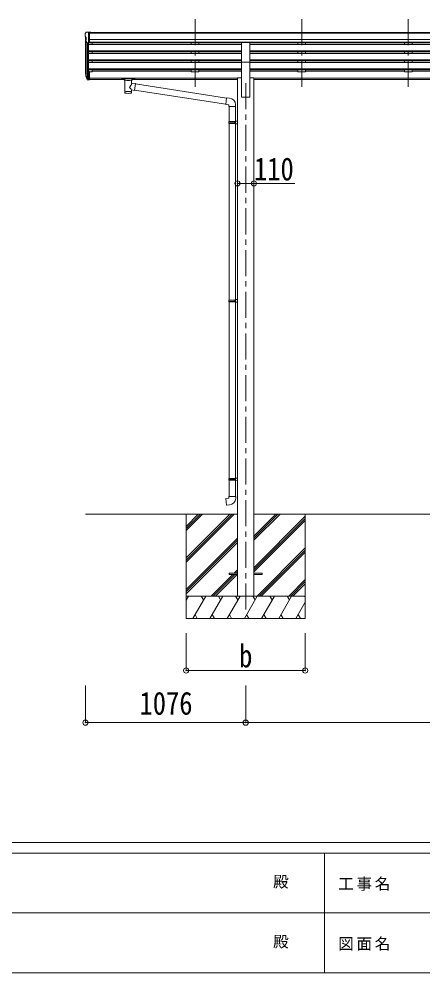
# Model space of a CAD drawing. Units: millimetres at full size, sheet at 1:35; some dimension numbers follow another scale. Extents: x -9837 to 9837, y -6790 to 6790.
# Drawn here: x -2574 to 138, y -6790 to -385 of the extents above; entities that cross this region are included whole.
import ezdxf
from ezdxf.enums import TextEntityAlignment as Align

# ---------------------------------------------------------------- set-up
doc = ezdxf.new("R2010")
doc.units = ezdxf.units.MM
doc.header["$LTSCALE"] = 35
doc.header["$PDMODE"] = 32
doc.header["$PDSIZE"] = 35
doc.linetypes.add('CHAIN1', pattern=[8, 5, -1, 1, -1])
for name, color, linetype, lineweight in [('0-0_0', 7, 'Continuous', 9), ('0-1_本体', 5, 'CHAIN1', 9), ('0-3_ELV2', 4, 'Continuous', 9), ('0-6_OTH_LINE', 6, 'Continuous', 9), ('0-9_OUTLINE', 7, 'Continuous', 9), ('F-0_240', 7, 'Continuous', 9)]:
    doc.layers.add(name, color=color, linetype=linetype, lineweight=lineweight)
doc.styles.add('ＭＳ ゴシック', font='')
doc.styles.get('ＭＳ ゴシック').set_extended_font_data('MS Gothic')

msp = doc.modelspace()

# ---------------------------------------------------------------- linework, layer by layer
at = {"layer": '0-0_0'}
for p, q in [((-2128.39, -3709.22), (-1107.59, -3709.22)), ((-1452.39, -3709.22), (-1452.39, -4409.22)), ((-1452.39, -4003.4), (-1158.21, -3709.22)), ((-1452.39, -4017.54), (-1144.07, -3709.22)), ((-1452.39, -4031.68), (-1129.93, -3709.22)), ((-1452.39, -3819.55), (-1342.06, -3709.22)), ((-1452.39, -3805.41), (-1356.2, -3709.22)), ((-1452.39, -3791.27), (-1370.34, -3709.22)), ((-997.19, -3884.85), (-821.56, -3709.22)), ((-997.19, -3870.71), (-835.7, -3709.22)), ((-997.19, -3856.56), (-849.84, -3709.22)), ((-997.19, -3709.22), (1792.41, -3709.22)), ((-652.39, -3709.22), (-652.39, -4409.22)), ((-997.19, -4068.69), (-652.39, -3723.9)), ((-997.19, -4082.84), (-652.39, -3738.04)), ((-997.19, -4096.98), (-652.39, -3752.18)), ((-1452.39, -4215.53), (-1107.59, -3870.73)), ((-1452.39, -4229.67), (-1107.59, -3884.87)), ((-1452.39, -4243.81), (-1107.59, -3899.01)), ((-975.58, -4259.22), (-652.39, -3936.03)), ((-961.44, -4259.22), (-652.39, -3950.17)), ((-947.3, -4259.22), (-652.39, -3964.31)), ((-1129.45, -4104.72), (-1107.59, -4082.86)), ((-1115.31, -4104.72), (-1107.59, -4097)), ((-1283.95, -4259.22), (-1138.45, -4113.72)), ((-1269.81, -4259.22), (-1124.31, -4113.72)), ((-1255.67, -4259.22), (-1110.17, -4113.72)), ((-763.45, -4259.22), (-652.39, -4148.16)), ((-749.31, -4259.22), (-652.39, -4162.3)), ((-735.17, -4259.22), (-652.39, -4176.44)), ((-652.39, -4259.22), (-1452.39, -4259.22)), ((-1452.39, -4286.72), (-1436.51, -4259.22)), ((-1407.65, -4409.22), (-1321.04, -4259.22)), ((-1336.04, -4285.2), (-1351.04, -4259.22)), ((-1292.18, -4409.22), (-1205.57, -4259.22)), ((-1220.57, -4285.2), (-1235.58, -4259.22)), ((-1176.71, -4409.22), (-1090.1, -4259.22)), ((-1105.1, -4285.2), (-1120.1, -4259.22)), ((-1061.24, -4409.22), (-974.63, -4259.22)), ((-989.63, -4285.2), (-1004.63, -4259.22)), ((-945.77, -4409.22), (-859.16, -4259.22)), ((-874.16, -4285.2), (-889.16, -4259.22)), ((-830.29, -4409.22), (-743.69, -4259.22)), ((-773.69, -4259.22), (-758.69, -4285.2)), ((-658.22, -4259.22), (-652.39, -4269.32)), ((-714.83, -4409.22), (-652.39, -4301.08)), ((-1452.39, -4409.22), (-652.39, -4409.22)), ((-1392.65, -4383.24), (-1377.65, -4409.22)), ((-1277.18, -4383.24), (-1262.18, -4409.22)), ((-1161.71, -4383.24), (-1146.71, -4409.22)), ((-1046.24, -4383.24), (-1031.24, -4409.22)), ((-930.77, -4383.24), (-915.77, -4409.22)), ((-815.3, -4383.24), (-800.3, -4409.22)), ((-699.83, -4383.24), (-684.83, -4409.22))]:
    msp.add_line(p, q, dxfattribs=at)
at = {"layer": '0-1_本体'}
for p, q in [((-1392.39, -384.81), (-1392.39, -862.33)), ((-676.39, -384.81), (-676.39, -862.33)), ((39.61, -384.81), (39.61, -862.33)), ((-1052.39, -815.65), (-1052.39, -4359.22))]:
    msp.add_line(p, q, dxfattribs=at)
at = {"layer": '0-3_ELV2'}
for p, q in [((-2130.39, -481.71), (-2130.39, -482.34)), ((-2128.39, -502.91), (-2128.39, -737.58)), ((-2127.86, -503.52), (-2122.54, -506.59)), ((-2123.48, -472.9), (-2127.55, -478.71)), ((-2120.39, -472.34), (-2122.72, -472.48)), ((-2122.39, -506.85), (-2122.39, -523.13)), ((-2120.39, -472.34), (-2101.89, -472.34)), ((-2108.39, -545.32), (-2108.39, -472.34)), ((-2101.89, -472.34), (-2091.89, -472.43)), ((-2101.89, -544.32), (-2101.89, -472.34)), ((-2101.89, -473.94), (2887.11, -473.94)), ((-2101.89, -479.16), (2887.11, -479.16)), ((-2091.89, -473.94), (-2091.89, -472.43)), ((-2116.02, -543.51), (-2125.02, -527.92)), ((-2123.42, -530.68), (-2123.42, -764.29)), ((-2114.39, -544.85), (-2114.4, -782.72)), ((-2108.39, -545.32), (-2113.6, -545)), ((-2101.89, -544.32), (-2108.39, -544.32)), ((-2108.39, -545.32), (-2108.39, -737.94)), ((-2108.39, -556.3), (-1079.89, -556.3)), ((2897.11, -522.69), (-2101.89, -522.69)), ((2897.11, -540.54), (-2101.89, -540.54)), ((-1079.89, -543.79), (-2101.89, -543.79)), ((-2083.39, -543.79), (-2083.39, -556.3)), ((-1417.39, -543.79), (-1417.39, -556.3)), ((-1367.39, -543.79), (-1367.39, -556.2)), ((-1079.89, -674.77), (-1079.89, -542.97)), ((-1079.89, -542.97), (-1024.89, -542.97)), ((-1024.89, -674.77), (-1024.89, -542.97)), ((1820.11, -543.79), (-1024.89, -543.79)), ((1820.11, -556.3), (-1024.89, -556.3)), ((-701.39, -543.79), (-701.39, -556.3)), ((-651.39, -543.79), (-651.39, -556.2)), ((14.61, -543.79), (14.61, -556.3)), ((64.61, -543.79), (64.61, -556.2)), ((-2108.39, -598.18), (-1079.89, -598.18)), ((-2108.39, -599.67), (-1079.89, -599.67)), ((-2108.39, -603.99), (-1079.89, -603.99)), ((-2108.39, -616.85), (-1079.89, -616.85)), ((-2083.39, -603.99), (-2083.39, -616.85)), ((-1417.39, -603.99), (-1417.39, -616.85)), ((-1367.39, -603.99), (-1367.39, -616.85)), ((1820.11, -598.18), (-1024.89, -598.18)), ((1820.11, -599.67), (-1024.89, -599.67)), ((1820.11, -603.99), (-1024.89, -603.99)), ((1820.11, -616.85), (-1024.89, -616.85)), ((-701.39, -603.99), (-701.39, -616.85)), ((-651.39, -603.99), (-651.39, -616.85)), ((14.61, -603.99), (14.61, -616.85)), ((64.61, -603.99), (64.61, -616.85)), ((-2108.39, -658.72), (-1079.89, -658.72)), ((-2108.39, -660.22), (-1079.89, -660.22)), ((-2108.39, -664.54), (-1079.89, -664.54)), ((-2108.39, -677.39), (-1079.89, -677.39)), ((-2083.39, -664.54), (-2083.39, -677.39)), ((-1417.39, -664.54), (-1417.39, -677.29)), ((-1367.39, -664.54), (-1367.39, -677.39)), ((-1079.89, -674.77), (-1079.89, -909.22)), ((-1079.89, -674.77), (-1024.89, -674.77)), ((1820.11, -658.72), (-1024.89, -658.72)), ((1820.11, -660.22), (-1024.89, -660.22)), ((1820.11, -664.54), (-1024.89, -664.54)), ((-1024.89, -674.77), (-1024.89, -909.22)), ((1820.11, -677.39), (-1024.89, -677.39)), ((-701.39, -664.54), (-701.39, -677.29)), ((-651.39, -664.54), (-651.39, -677.39)), ((14.61, -664.54), (14.61, -677.29)), ((64.61, -664.54), (64.61, -677.39)), ((-2127.3, -752.13), (-2123.42, -760.08)), ((-2126.69, -750.75), (-2123.42, -757.82)), ((-2124.98, -763.41), (-2124.64, -767.81)), ((-2124.64, -767.81), (-2115.84, -791.36)), ((-2124.03, -767.25), (-2115.84, -783.43)), ((-2114.82, -782.3), (-2122.58, -766.89)), ((-2108.39, -719.27), (-1079.89, -719.27)), ((-2108.39, -720.77), (-1079.89, -720.77)), ((-2108.39, -725.09), (-1079.89, -725.09)), ((-2108.39, -737.94), (-2108.39, -792.72)), ((-2101.89, -737.94), (-2108.39, -737.94)), ((-2101.89, -737.94), (-2101.89, -791.97)), ((-2083.39, -738.57), (-2101.89, -738.57)), ((-2083.39, -725.09), (-2083.39, -738.57)), ((-2083.39, -733.63), (-1417.39, -733.63)), ((-1417.39, -725.09), (-1417.39, -738.57)), ((-1367.39, -738.57), (-1417.39, -738.57)), ((-1367.39, -725.09), (-1367.39, -738.57)), ((-1367.39, -733.63), (-1079.89, -733.63)), ((1820.11, -719.27), (-1024.89, -719.27)), ((1820.11, -720.77), (-1024.89, -720.77)), ((1820.11, -725.09), (-1024.89, -725.09)), ((-701.39, -733.63), (-1024.89, -733.63)), ((-701.39, -725.09), (-701.39, -738.57)), ((-651.39, -738.57), (-701.39, -738.57)), ((-651.39, -725.09), (-651.39, -738.57)), ((14.61, -733.63), (-651.39, -733.63)), ((14.61, -725.09), (14.61, -738.57)), ((64.61, -738.57), (14.61, -738.57)), ((64.61, -725.09), (64.61, -738.57)), ((730.61, -733.63), (64.61, -733.63)), ((-2108.39, -782.97), (-2113.53, -782.97)), ((-2108.39, -784.78), (-2113.24, -784.78)), ((-2108.39, -792.72), (-2113.24, -792.72)), ((-2101.89, -778.07), (-2108.39, -778.07)), ((-2101.89, -782.95), (-2108.39, -782.95)), ((-2101.89, -791.97), (-2108.39, -791.97)), ((-2101.89, -780.65), (-1107.59, -780.65)), ((-2101.89, -782.04), (-1107.59, -782.04)), ((-1867.89, -789.73), (-2101.89, -789.73)), ((-1107.59, -789.73), (-1813.89, -789.73)), ((-1107.59, -780.22), (-1107.59, -4259.22)), ((-1107.59, -780.22), (-1079.89, -780.22)), ((-997.19, -780.22), (-1024.89, -780.22)), ((-997.19, -780.22), (-997.19, -4259.22)), ((1792.41, -780.65), (-997.19, -780.65)), ((1792.41, -782.04), (-997.19, -782.04)), ((1792.41, -789.73), (-997.19, -789.73)), ((-1079.89, -909.22), (-1024.89, -909.22)), ((-1162.39, -4104.72), (-1107.59, -4104.72)), ((-997.19, -4104.72), (-942.39, -4104.72)), ((-997.19, -4113.72), (-942.39, -4113.72)), ((-942.39, -4104.72), (-942.39, -4113.72))]:
    msp.add_line(p, q, dxfattribs=at)
msp.add_lwpolyline([(-1162.39, -4104.72), (-1162.39, -4113.72), (-1107.59, -4113.72)], dxfattribs=at)
for centre, radius, start, end in [((-2127.39, -481.71), 3, 93, 180), ((-1928.39, -482.34), 202, 180, 184.94904), ((-2123.49, -499.15), 6.18, 185.7035, 224.99897), ((-2122.66, -473.48), 1, 93.5, 145), ((-2122.69, -506.85), 0.3, 0, 60), ((-2122.42, -526.42), 3, 94.7167, 210), ((-2122.69, -523.13), 0.3, 274.7167, 0), ((-2113.42, -542.01), 3, 210, 266.5), ((-2099.21, -743.02), 29.53, 186.50806, 197.98144), ((-2097.8, -741.26), 30.41, 187.1552, 198.19734)]:
    msp.add_arc(centre, radius, start, end, dxfattribs=at)
for centre, major_axis, ratio, start_param, end_param in [((-2039.74, -743.45), (-89.06, 1.43), 0.57596, 6.1962358, 6.3678173), ((-2040.53, -736.77), (87.93, 4.42), 0.541684, 3.0659337, 3.2228513), ((-2123.68, -763.41), (1.3, 0), 0.90356, 1.3700892, 3.347195), ((-2037.76, -747.22), (-89.07, 0), 0.90356, 0.2056023, 0.2515348), ((-2038.47, -743.35), (-88.05, 0), 0.90356, 0.2662965, 0.3003836), ((-2113.24, -782.07), (-3, 0), 0.90356, 0.5235988, 1.5707963), ((-2113.24, -790), (3, 0), 0.90356, 3.6651914, 4.712389), ((-2113.53, -781.62), (-1.5, 0), 0.90356, 0.5235988, 1.5707963)]:
    msp.add_ellipse(centre, major_axis=major_axis, ratio=ratio, start_param=start_param, end_param=end_param, dxfattribs=at)
at = {"layer": '0-6_OTH_LINE'}
for p, q in [((-1107.59, -1488.77), (-997.19, -1488.77)), ((-1452.39, -4759.22), (-1452.39, -4509.24)), ((-652.39, -4759.22), (-652.39, -4509.24)), ((-1452.39, -4759.22), (-652.39, -4759.22)), ((-2128.39, -5109.22), (-2128.39, -4859.22)), ((-1052.39, -5109.22), (-1052.39, -4859.22)), ((-2128.39, -5109.22), (-1052.39, -5109.22)), ((-1052.39, -5109.22), (1847.61, -5109.22))]:
    msp.add_line(p, q, dxfattribs=at)
at = {"layer": '0-6_OTH_LINE', "lineweight": 18}
msp.add_line((-997.19, -1488.77), (-722.52, -1488.77), dxfattribs=at)
at = {"layer": '0-6_OTH_LINE'}
for p in [(-1107.59, -1488.77), (-997.19, -1488.77), (-1452.39, -4759.22), (-652.39, -4759.22), (-2128.39, -5109.22), (-1052.39, -5109.22)]:
    msp.add_point(p, dxfattribs=at)
at = {"layer": '0-9_OUTLINE'}
for p, q in [((-1884.39, -782.82), (-1884.39, -788.58)), ((-1882.39, -782.16), (-1799.39, -782.16)), ((-1882.39, -784.33), (-1799.39, -784.33)), ((-1882.39, -789.24), (-1867.89, -789.24)), ((-1867.89, -794.89), (-1867.89, -788.34)), ((-1863.79, -795.81), (-1863.81, -881.25)), ((-1792.77, -818.46), (-1818, -814.54)), ((-1817.99, -814.55), (-1817.99, -795.81)), ((-1813.89, -794.89), (-1813.89, -788.34)), ((-1813.89, -789.24), (-1799.39, -789.24)), ((-1792.77, -818.46), (-1799.8, -863.71)), ((-1797.39, -782.82), (-1797.39, -788.58)), ((-1181.79, -915.31), (-1793.09, -820.47)), ((-1817.97, -881.25), (-1818, -860.58)), ((-1818, -860.89), (-1799.8, -863.71)), ((-1185.46, -957.24), (-1799.52, -861.97)), ((-1160.78, -915.18), (-1181.62, -913.36)), ((-1119.7, -970.93), (-1119.7, -960.01)), ((-1165.7, -970.93), (-1119.7, -970.93)), ((-1163.59, -970.93), (-1163.59, -1073.29)), ((-1121.59, -970.93), (-1121.59, -1070.73)), ((-1165.59, -1075.29), (-1164.59, -1073.29)), ((-1165.59, -1075.29), (-1121.59, -1075.29)), ((-1165.59, -1075.29), (-1165.59, -1083.29)), ((-1165.59, -1083.29), (-1121.59, -1083.29)), ((-1165.59, -1083.29), (-1164.59, -1085.29)), ((-1164.59, -1073.29), (-1121.59, -1073.29)), ((-1164.59, -1085.29), (-1121.59, -1085.29)), ((-1163.59, -1085.29), (-1163.59, -2271.47)), ((-1126.07, -1075.29), (-1126.5, -1073.29)), ((-1123.59, -1070.79), (-1107.59, -1070.32)), ((-1123.59, -1072.79), (-1123.59, -1070.79)), ((-1123.59, -1072.79), (-1121.59, -1072.79)), ((-1123.59, -1087.79), (-1123.59, -1085.79)), ((-1123.59, -1087.79), (-1107.59, -1088.26)), ((-1121.59, -1087.84), (-1121.59, -2268.91)), ((-1107.59, -1070.32), (-1107.59, -1088.26)), ((-1165.59, -2273.47), (-1164.59, -2271.47)), ((-1165.59, -2273.47), (-1121.59, -2273.47)), ((-1165.59, -2273.47), (-1165.59, -2281.47)), ((-1165.59, -2281.47), (-1121.59, -2281.47)), ((-1165.59, -2281.47), (-1164.59, -2283.47)), ((-1164.59, -2271.47), (-1121.59, -2271.47)), ((-1164.59, -2283.47), (-1121.59, -2283.47)), ((-1163.59, -2283.47), (-1163.59, -3469.66)), ((-1126.07, -2273.47), (-1126.5, -2271.47)), ((-1123.59, -2268.97), (-1107.59, -2268.5)), ((-1123.59, -2270.97), (-1123.59, -2268.97)), ((-1123.59, -2270.97), (-1121.59, -2270.97)), ((-1123.59, -2285.97), (-1123.59, -2283.97)), ((-1123.59, -2285.97), (-1107.59, -2286.44)), ((-1121.59, -2286.03), (-1121.59, -3467.1)), ((-1107.59, -2268.5), (-1107.59, -2286.44)), ((-1165.59, -3471.66), (-1164.59, -3469.66)), ((-1165.59, -3471.66), (-1121.59, -3471.66)), ((-1165.59, -3471.66), (-1165.59, -3479.66)), ((-1165.59, -3479.66), (-1121.59, -3479.66)), ((-1165.59, -3479.66), (-1164.59, -3481.66)), ((-1164.59, -3469.66), (-1121.59, -3469.66)), ((-1164.59, -3481.66), (-1121.59, -3481.66)), ((-1163.59, -3481.66), (-1163.59, -3591.66)), ((-1126.07, -3471.66), (-1126.5, -3469.66)), ((-1123.59, -3467.16), (-1107.59, -3466.69)), ((-1123.59, -3469.16), (-1123.59, -3467.16)), ((-1123.59, -3469.16), (-1121.59, -3469.16)), ((-1123.59, -3484.16), (-1123.59, -3482.16)), ((-1123.59, -3484.16), (-1107.59, -3484.63)), ((-1121.59, -3484.22), (-1121.59, -3591.66)), ((-1107.59, -3466.69), (-1107.59, -3484.63)), ((-1165.59, -3591.66), (-1119.59, -3591.66)), ((-1165.59, -3601.66), (-1165.59, -3591.66)), ((-1119.59, -3591.66), (-1119.59, -3602.58))]:
    msp.add_line(p, q, dxfattribs=at)
for points in [[(-1884.39, -782.82), (-1884.35, -782.62), (-1884.27, -782.49), (-1884.17, -782.39), (-1884.07, -782.33), (-1883.95, -782.29), (-1883.66, -782.23), (-1883.17, -782.18), (-1882.63, -782.16), (-1882.39, -782.16)], [(-1884.39, -788.58), (-1884.35, -788.77), (-1884.27, -788.91), (-1884.17, -789), (-1884.07, -789.06), (-1883.95, -789.11), (-1883.66, -789.17), (-1883.17, -789.22), (-1882.63, -789.24), (-1882.39, -789.24)], [(-1799.39, -782.16), (-1799.04, -782.16), (-1798.51, -782.19), (-1798.06, -782.24), (-1797.76, -782.31), (-1797.59, -782.41), (-1797.47, -782.55), (-1797.4, -782.73), (-1797.39, -782.82)], [(-1799.39, -789.24), (-1799.04, -789.24), (-1798.51, -789.21), (-1798.06, -789.16), (-1797.76, -789.08), (-1797.59, -788.98), (-1797.47, -788.85), (-1797.4, -788.67), (-1797.39, -788.58)], [(-1181.62, -913.36), (-1185.63, -959.19), (-1165.7, -960.93), (-1165.7, -970.93)], [(-1126.07, -1075.29), (-1126.07, -1083.29), (-1126.5, -1085.29)], [(-1123.59, -1085.79), (-1121.59, -1085.79), (-1121.59, -1072.79)], [(-1126.07, -2273.47), (-1126.07, -2281.47), (-1126.5, -2283.47)], [(-1123.59, -2283.97), (-1121.59, -2283.97), (-1121.59, -2270.97)], [(-1126.07, -3471.66), (-1126.07, -3479.66), (-1126.5, -3481.66)], [(-1123.59, -3482.16), (-1121.59, -3482.16), (-1121.59, -3469.16)], [(-1160.67, -3647.41), (-1181.51, -3649.23), (-1185.52, -3603.4), (-1165.59, -3601.66)]]:
    msp.add_lwpolyline(points, dxfattribs=at)
for centre, start, end in [((-1164.7, -960.01), 0, 85), ((-1164.59, -3602.58), 275, 0)]:
    msp.add_arc(centre, 45, start, end, dxfattribs=at)
for centre, major_axis, ratio, start_param, end_param in [((-1882.39, -784.55), (2, 0), 0.109601, 3.1415927, 4.712389), ((-1840.89, -794.8), (27.06, 0), 0.069685, 3.1415927, 6.2831853), ((-1840.89, -788.34), (27, 0), 0.070066, 6.2831853, 9.424778), ((-1840.9, -841.08), (-22.81, -26.62), 0.234429, 1.6855472, 3.1268519), ((-1829.89, -792.32), (16, 0), 0.361356, 6.2636979, 6.2831853), ((-1799.39, -784.55), (2, 0), 0.109601, 4.712389, 6.2831853), ((-1840.89, -881.25), (22.92, 0), 0.101955, 3.1415499, 6.2833984), ((-1840.89, -868.8), (22.91, 0), 0.122865, 3.1415927, 6.2831853), ((-1838.34, -838.44), (20.32, -22.25), 0.045535, 0.0389954, 1.3075346)]:
    msp.add_ellipse(centre, major_axis=major_axis, ratio=ratio, start_param=start_param, end_param=end_param, dxfattribs=at)
at = {"layer": 'F-0_240', "color": 5}
for p, q in [((-9837.4, -5915), (9342.6, -5915)), ((-9837.4, -5985), (6231.38, -5985)), ((-523.62, -5985), (-523.62, -6790)), ((-4023.62, -6387.5), (3151.38, -6387.5)), ((-9837.4, -6790), (9342.6, -6790))]:
    msp.add_line(p, q, dxfattribs=at)

# ---------------------------------------------------------------- texts
at = {"layer": '0-6_OTH_LINE', "color": 7, "style": 'ＭＳ ゴシック', "width": 0.85}
for s, p in [('110', (-996.75, -1514.45)), ('b', (-1096.14, -4784.22)), ('1076', (-1765.39, -5102.22))]:
    msp.add_text(s, height=154, dxfattribs=at).set_placement(p, align=Align.BOTTOM_LEFT)
at = {"layer": 'F-0_240', "style": 'ＭＳ ゴシック'}
for p in [(-868.62, -6238.75), (-868.62, -6641.25)]:
    msp.add_text('殿', height=76.98, dxfattribs=at).set_placement(p, align=Align.BOTTOM_LEFT)
at = {"layer": 'F-0_240', "char_height": 76.98, "attachment_point": 7, "style": 'ＭＳ ゴシック'}
for s, insert in [('\\T1.17;工事名', (-431.33, -6238.75)), ('\\T1.17;図面名', (-431.33, -6641.25))]:
    msp.add_mtext(s, dxfattribs=dict(at, insert=insert))

doc.saveas('drawing.dxf')
